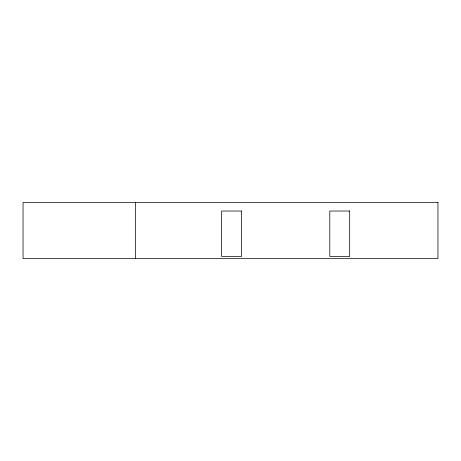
<?xml version="1.0" encoding="UTF-8"?>
<svg xmlns="http://www.w3.org/2000/svg" width="461" height="461" viewBox="0 0 461 461"><rect width="100%" height="100%" fill="white"/><g stroke="black" fill="none" stroke-linecap="round" stroke-linejoin="round"><path stroke-width="0.69" d="M135.534 202.379L135.534 258.621M437.95 202.379L23.05 202.379L23.05 258.621L437.95 258.621L437.95 202.379M241.529 211.029L221.632 211.029L221.632 256.46L241.529 256.46L241.529 211.029M349.692 211.029L329.788 211.029L329.788 256.46L349.692 256.46L349.692 211.029"/></g></svg>
